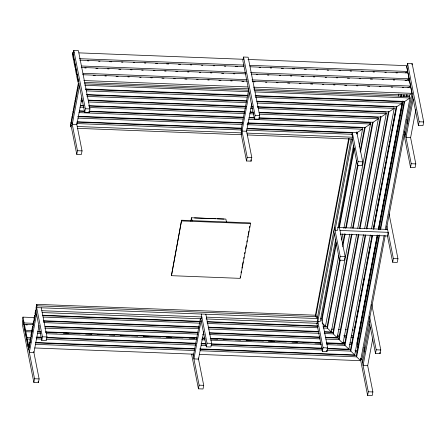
<?xml version="1.0" encoding="UTF-8"?>
<svg xmlns="http://www.w3.org/2000/svg" width="446" height="446" viewBox="0 0 446 446"><rect width="100%" height="100%" fill="white"/><g stroke="black" fill="none" stroke-linecap="round" stroke-linejoin="round"><path stroke-width="0.67" d="M22.963 317.123L22.623 318.946L23.777 324.783L24.117 322.954L22.963 317.123L34.777 317.585M72.759 52.628L72.414 54.451L73.568 60.282L73.913 58.459L72.759 52.628L74.147 52.678M73.802 50.409L73.116 54.055L84.668 112.392L89.256 112.57L89.941 108.924L78.39 50.588L73.802 50.409L85.353 108.746L84.668 112.392M24.407 324.415L24.067 326.238L25.221 332.075L25.561 330.246L24.407 324.415L33.444 324.766M25.851 331.707L25.511 333.53L26.665 339.367L27.005 337.538L25.851 331.707L32.106 331.952M30.768 339.133L27.295 338.999L26.955 340.822L28.109 346.659L29.497 346.709M28.109 346.659L28.449 344.83L27.295 338.999M30.897 342.701L29.503 342.645L28.817 346.291L29.107 347.752M317.859 317.597L315.417 315.205L36.711 304.334L36.026 307.985L36.316 309.44M78.892 83.224L70.652 127.01L70.362 125.549L71.048 121.903L71.338 123.358M28.761 349.575L37.001 305.794L36.711 304.334M36.55 314.185L29.341 352.491L33.929 352.675L39.075 325.307M79.472 86.145L72.258 124.451L76.846 124.635L82.047 150.882L81.356 154.533L76.773 154.355L70.998 125.187M76.846 124.635L81.869 97.953M33.851 382.395L34.537 378.743L22.986 320.406L22.3 324.058L33.851 382.395L38.44 382.573L39.125 378.922L33.695 351.504M41.249 307.796L47.025 336.964L46.334 340.61L41.746 340.432L42.437 336.786L36.661 307.617L317.29 318.561L323.066 347.729L322.374 351.381L326.963 351.56L327.648 347.913L321.878 318.745L320.73 318.7M76.773 154.355L77.459 150.703L71.393 120.08L72.079 116.428L72.369 117.889M181.6 220.218L171.442 275.678L240.26 278.365L250.563 223.636L250.418 222.905L181.6 220.218L171.442 275.678M190.821 221.16L191.468 217.743L225.877 219.086L226.529 222.381M243.549 57.032L242.864 60.678L254.415 119.015L259.003 119.194L259.689 115.547L248.138 57.211L243.549 57.032L255.101 115.369L254.415 119.015M193.347 355.997L200.427 318.372M201.135 320.602L193.926 358.913L198.515 359.091L203.66 331.729M248.639 89.847L241.085 129.981L241.665 132.897L241.319 134.725L77.548 128.337M249.214 92.762L242.005 131.074L246.593 131.252L251.745 103.89M198.28 357.926L203.71 385.344L203.025 388.99L198.437 388.812L199.122 385.166L192.945 353.962M205.835 314.218L211.605 343.387L210.919 347.033L206.331 346.854L207.022 343.203L201.246 314.04M246.365 130.087L251.789 157.505L251.104 161.151L246.515 160.973L247.201 157.326L241.431 128.158L77.247 121.752M240.115 277.635L240.372 276.264M241.018 272.846L241.275 271.475M241.922 268.057L242.178 266.686M242.434 265.32L243.076 261.902M243.722 258.479L243.979 257.113M244.625 253.69L244.882 252.325M245.523 248.901L246.17 245.478M246.811 242.061L247.067 240.689M247.714 237.272L247.97 235.901M248.227 234.535L248.874 231.112M249.515 227.694L249.771 226.323M348.683 138.472L315.417 315.205L315.707 316.666L317.658 318.578M349.229 138.561L315.707 316.666L37.001 305.794M317.29 318.561L351.113 138.857M353.527 145.273L337.516 230.348L335.035 230.253L352.546 137.223L351.966 134.307L352.312 132.484L358.088 161.653L357.397 165.299L361.985 165.477L362.676 161.831L356.9 132.663L362.542 129.206L362.252 127.751L247.435 123.269M206.069 318.957L317.524 323.305L334.349 233.899M335.615 239.463L320.161 321.572L206.409 317.134M321.655 318.901L336.044 242.462M338.865 227.449L353.895 147.598M356.594 133.265L356.85 131.899M356.672 133.878L356.9 132.663M321.817 321.042L336.457 243.237M354.314 148.373L339.412 227.544L345.187 256.706L344.134 260.33L339.545 260.152L333.77 230.983M357.012 134.04L357.268 132.674L246.984 128.376M323.372 326.154L325.457 326.232L338.72 255.77M341.686 240.032L342.84 233.877M343.872 228.402L356.622 160.677M359.197 146.996L362.542 129.206L247.028 124.702M339.545 260.152L340.231 256.506L334.455 227.337M349.725 234.144L331.311 331.975L327.409 328.144L327.124 326.689L339.713 259.795M342.539 244.782L344.591 233.86M345.622 228.397L357.569 164.92M360.139 151.266L364.633 127.378M340.259 259.89L327.409 328.144L323.244 327.983M342.701 246.922L345.137 233.955M346.297 227.811L358.116 165.014M360.558 152.047L365.179 127.472L370.453 124.005L370.163 122.544L258.858 118.201M369.907 123.91L370.163 122.544M350.885 227.99L370.453 124.005L248.712 119.255M356.605 234.412L337.165 337.717L333.262 333.887L332.972 332.432L351.476 234.128M352.63 227.984L372.544 122.176M352.022 234.222L333.262 333.887L324.214 333.536M353.176 228.079L373.09 122.265L378.364 118.798L378.08 117.337L259.143 112.699M357.764 228.257L378.364 118.798L259.433 114.159M363.49 234.68L343.013 343.459L339.116 339.629L338.826 338.174L358.289 234.763M359.448 228.597L380.583 116.289M358.835 234.852L339.116 339.629L325.892 339.116M359.994 228.686L381.001 117.064L386.281 113.591L385.991 112.136L257.353 107.118M364.644 228.525L386.281 113.591L258.334 108.601M370.37 234.953L348.867 349.201L344.964 345.371L344.674 343.911L365.168 235.031M366.328 228.87L388.371 111.768M365.714 235.12L344.964 345.371L326.873 344.663M366.874 228.96L388.918 111.857L394.192 108.389L393.902 106.928L256.952 101.588M371.529 228.792L394.192 108.389L257.236 103.048M377.249 235.22L354.715 354.938L350.818 351.113L350.528 349.653L372.053 235.298M373.213 229.138L396.282 106.566M354.564 329.399L355.206 325.976M355.462 324.61L356.109 321.187M356.365 319.821L358.813 306.82M359.454 303.403L360.1 299.98M360.357 298.614L360.998 295.191M361.26 293.825L361.901 290.402M362.158 289.036L364.605 276.035M365.252 272.618L365.893 269.194M366.149 267.829L366.796 264.406M367.052 263.04L367.694 259.617M367.956 258.251L368.597 254.828M368.853 253.462L370.397 245.25M371.044 241.832L371.685 238.409M371.947 237.043L372.204 235.672M373.748 227.466L374.389 224.043M374.651 222.677L376.195 214.465M376.452 213.099L377.483 207.624M377.74 206.258L379.284 198.046M379.54 196.68L380.187 193.257M380.444 191.891L381.988 183.68M382.244 182.314L382.891 178.891M383.532 175.473L384.179 172.05M384.435 170.684L385.076 167.261M385.338 165.895L385.98 162.472M386.236 161.106L387.78 152.894M388.042 151.529L388.683 148.105M388.94 146.74L389.971 141.265M390.228 139.899L390.874 136.476M391.131 135.11L391.387 133.739M392.034 130.321L394.476 117.32M394.738 115.954L395.764 110.48M396.026 109.114L396.282 107.742M398.468 96.113L398.858 94.061M372.6 235.388L350.818 351.113L327.163 350.188M373.759 229.227L396.828 106.655L402.102 103.182L401.813 101.727L255.162 96.007M400.653 96.475L401.043 94.424M401.199 96.565L401.59 94.513M407.56 63.427L406.875 67.078L418.426 125.415L423.014 125.594L423.7 121.942L412.149 63.605L407.56 63.427L419.112 121.764L418.426 125.415M407.41 72.849L407.672 71.477L406.512 65.646L247.982 59.463M378.28 229.746L402.102 103.182L255.446 97.462M377.377 235.114L357.034 343.208L358.01 344.167M378.409 229.645L402.615 101.03M403.513 96.241L403.775 94.87M357.324 344.663L377.924 235.209M378.955 229.735L403.162 101.119M404.059 96.33L404.321 94.965M384.134 235.488L360.569 360.68L356.666 356.856L356.382 355.395L378.933 235.566M380.092 229.406L404.193 101.359M379.607 234.97L356.666 356.856L200.187 350.751M380.639 229.495L404.739 101.448L410.013 97.981L409.723 96.52L254.761 90.477M408.726 80.826L409.116 78.769L407.956 72.938L250.117 66.783M411.92 64.821L412.149 63.605M406.245 96.693L406.635 94.641M409.144 81.601L409.4 80.23L251.561 74.075M406.791 96.782L407.181 94.73M410.298 87.433L410.56 86.061L409.4 80.23M409.105 96.459L409.367 95.087L412.004 93.353L410.844 87.522L252.313 81.339M385.288 229.333L410.013 97.981L255.051 91.937M385.199 235.772L361.873 359.705L360.407 358.272L361.862 359.677L360.474 359.621M386.359 229.612L412.004 93.353L253.467 87.171M362.52 362.598L369.728 324.287M405.442 134.558L412.65 96.247M370.308 327.202L363.1 365.514L367.682 365.692L372.884 391.945L372.198 395.591L367.61 395.412L360.624 360.139M389.085 213.996L397.949 258.769L397.263 262.415L392.675 262.237L387.474 235.984L388.165 232.338L339.991 230.459M413.23 99.163L406.016 137.474L410.604 137.652L415.8 163.905L415.115 167.551L410.526 167.373L403.948 134.135M367.682 365.692L372.705 339.01M410.604 137.652L415.884 109.605M367.61 395.412L368.296 391.761L361.845 359.203M371.78 304.534L380.778 349.982L380.092 353.633L375.504 353.455L376.19 349.803L369.611 316.565M392.675 262.237L393.361 258.591L386.911 226.027M410.526 167.373L411.218 163.721L404.767 131.163M405.559 72.865L407.672 71.477L249.832 65.322M407.923 87.795L410.56 86.061L252.023 79.879M79.014 52.868L243.115 59.273M79.477 58.677L244.269 65.105M79.762 60.138L243.862 66.538M87.466 60.829L88.854 60.879M98.583 61.258L99.976 61.314M109.705 61.693L111.79 61.777M121.518 62.156L122.906 62.206M133.332 62.613L134.72 62.669M144.448 63.048L145.836 63.103M155.565 63.483L157.65 63.566M166.687 63.917L168.772 63.995M178.5 64.375L180.58 64.458M190.308 64.837L191.702 64.893M201.43 65.272L202.819 65.328M213.244 65.735L214.632 65.785M224.36 66.164L225.748 66.22M235.477 66.599L237.562 66.683M259.104 67.519L260.497 67.575M270.226 67.954L271.614 68.009M281.342 68.389L283.427 68.472M292.459 68.823L294.544 68.901M304.272 69.281L306.357 69.364M316.086 69.743L317.474 69.799M327.202 70.178L328.596 70.234M339.016 70.641L340.41 70.691M350.138 71.07L351.526 71.126M361.254 71.505L363.339 71.589M373.068 71.968L374.456 72.023M384.881 72.425L386.269 72.481M395.998 72.86L397.386 72.915M81.612 65.997L245.713 72.397M250.58 72.586L409.116 78.769L406.479 80.503L405.085 80.453M81.205 67.43L246.002 73.858M84.74 67.954L86.134 68.009M95.862 68.389L97.947 68.472M107.676 68.851L109.064 68.907M118.792 69.286L120.877 69.364M130.606 69.743L131.994 69.799M141.722 70.178L143.11 70.234M153.535 70.641L154.924 70.691M164.652 71.07L166.046 71.126M175.774 71.505L177.859 71.589M187.588 71.968L188.976 72.023M199.401 72.43L200.789 72.481M210.518 72.86L211.906 72.915M221.634 73.295L223.719 73.378M233.448 73.757L234.836 73.813M256.378 74.649L257.771 74.705M267.5 75.084L268.888 75.14M279.313 75.547L280.701 75.597M290.43 75.982L291.818 76.032M301.546 76.411L303.631 76.495M313.36 76.874L314.753 76.929M325.173 77.336L326.561 77.387M336.29 77.766L337.683 77.821M347.412 78.201L349.497 78.284M359.225 78.663L360.613 78.719M370.342 79.098L372.427 79.176M382.155 79.555L383.543 79.611M393.272 79.99L394.665 80.046M83.056 73.289L247.156 79.689M82.649 74.722L247.446 81.15M93.136 75.519L95.221 75.603M104.949 75.982L106.338 76.032M116.066 76.411L118.151 76.495M127.879 76.874L129.268 76.929M139.693 77.336L141.081 77.387M150.809 77.766L152.197 77.821M161.926 78.201L164.011 78.284M173.739 78.663L175.133 78.719M184.861 79.098L186.946 79.176M196.675 79.555L198.063 79.611M207.791 79.99L209.18 80.046M218.908 80.425L220.993 80.509M230.721 80.888L232.115 80.938M241.844 81.317L243.929 81.401M253.657 81.78L255.045 81.835M265.465 82.242L266.859 82.293M276.587 82.677L277.975 82.727M287.703 83.107L289.788 83.19M299.517 83.569L300.905 83.625M310.633 84.004L312.718 84.082M322.447 84.461L323.841 84.517M333.569 84.896L334.957 84.952M344.686 85.331L346.771 85.415M356.499 85.794L357.887 85.844M367.615 86.223L369.701 86.307M379.429 86.686L380.817 86.741M391.242 87.148L392.631 87.199M402.359 87.583L403.753 87.633M83.809 80.553L247.904 86.953M84.851 82.432L248.846 88.826M253.707 89.016L409.367 95.087M84.517 83.837L248.511 90.231M84.801 85.292L248.796 91.692M85.515 88.999L247.558 95.316M255.212 95.617L404.739 101.448M85.571 89.39L247.513 95.706M86.557 90.878L247.106 97.139M86.574 94.552L246.571 100.79M257.002 101.197L396.828 106.655M86.63 94.942L246.521 101.181M86.92 96.403L246.114 102.613M88.325 100.133L246.276 106.293M251.148 106.483L252.536 106.538M257.409 106.728L388.918 111.857M80.732 100.227L82.817 100.311M88.38 100.528L246.225 106.683M251.092 106.873L252.481 106.928M81.021 101.688L82.415 101.738M88.67 101.983L245.818 108.116M250.685 108.306L252.77 108.384M80.341 105.334L83.82 105.468M88.693 105.663L244.592 111.74M250.161 111.957L252.943 112.069M259.21 112.314L381.001 117.064M80.403 105.73L83.876 105.864M88.748 106.053L244.542 112.13M250.106 112.347L253.579 112.481M79.996 107.157L84.166 107.324M89.73 107.536L244.826 113.591M249.699 113.78L253.869 113.942M85.353 108.746L89.941 108.924M255.101 115.369L259.689 115.547M419.112 121.764L423.7 121.942M79.31 110.809L84.183 110.998M89.752 111.216L243.605 117.214M249.175 117.432L254.744 117.649M258.92 117.816L373.09 122.265M79.371 111.199L84.935 111.416M89.111 111.578L243.549 117.605M249.119 117.822L254.683 118.039M78.964 112.632L243.142 119.037M78.267 116.278L242.914 122.7M247.775 122.89L365.179 127.472M77.649 116.646L242.568 123.079M77.939 118.106L242.161 124.512M76.617 122.12L241.581 128.554M247.151 128.771L352.256 132.869M76.623 123.564L241.175 129.987M246.365 130.187L351.966 134.307M70.362 125.549L71.756 125.605M77.197 126.486L241.665 132.897M246.945 133.103L352.546 137.223M247.296 134.954L352.201 139.046L357.397 165.299M77.459 150.703L82.047 150.882M247.201 157.326L251.789 157.505M358.088 161.653L362.676 161.831M411.218 163.721L415.8 163.905M194.528 217.927L215.78 218.757M217.152 218.808L224.009 219.075M181.745 220.948L250.563 223.636M387.585 229.422L337.555 227.466M340.326 234.133L387.474 235.984M393.361 258.591L397.949 258.769M41.824 310.711L201.821 316.955L201.48 318.778L42.175 312.562M42.939 315.21L200.204 321.349M207.161 321.616L317.803 325.937M42.298 315.578L199.992 321.728M206.938 322.001L318.093 326.338M322.954 326.528L327.124 326.689M43.279 317.061L199.585 323.16M207.228 323.462L317.686 327.765M331.495 329.159L333.58 329.237M338.447 329.427L340.532 329.51M345.394 329.7L347.479 329.784M352.346 329.973L354.425 330.051M43.301 320.741L199.133 326.818M208.176 327.169L318.79 331.484M324.353 331.701L331.311 331.975L331.122 331.004M43.368 321.131L199.312 327.213M208.36 327.57L318.355 331.857M324.621 332.103L332.972 332.432M43.658 322.592L198.905 328.646M208.65 329.025L319.336 333.346M24.117 322.954L33.155 323.311M337.516 335.18L339.601 335.264M343.771 335.425L346.548 335.531M351.415 335.721L353.5 335.805M337.109 336.613L339.194 336.691M344.056 336.881L346.141 336.964M351.008 337.154L353.093 337.237M25.862 324.861L27.251 324.917M45.052 326.321L198.063 332.292M209.191 332.722L319.776 337.037M325.34 337.254L337.165 337.717L336.97 336.741M45.124 326.717L197.539 332.66M209.375 333.123L320.033 337.438M325.602 337.655L338.826 338.174M44.712 328.144L197.829 334.121M202.701 334.31L204.095 334.361M209.659 334.578L320.323 338.899M25.561 330.246L32.513 330.519M342.433 342.606L345.215 342.718M350.077 342.907L352.162 342.985M37.759 331.551L40.541 331.657M45.408 331.846L196.993 337.761M202.556 337.979L204.642 338.062M210.205 338.274L320.763 342.589M326.327 342.807L343.013 343.459L342.823 342.483M37.826 331.941L40.608 332.053M45.481 332.242L197.165 338.157M202.038 338.347L204.82 338.458M210.384 338.676L321.02 342.991M326.583 343.208L344.674 343.911M51.563 332.71L57.121 332.928M63.377 333.168L68.935 333.385M74.493 333.602L80.051 333.82M85.615 334.037L91.865 334.283M97.423 334.5L102.987 334.717M109.237 334.957L114.8 335.175M120.359 335.392L125.917 335.609M131.475 335.827L137.73 336.072M143.289 336.29L148.847 336.501M154.405 336.719L160.66 336.964M166.219 337.182L171.777 337.399M177.341 337.616L182.899 337.834M189.154 338.074L194.712 338.291M202.356 338.592L205.132 338.698M211.387 338.943L217.642 339.189M223.201 339.406L228.759 339.623M235.014 339.863L240.572 340.081M246.131 340.298L251.695 340.515M257.253 340.733L263.502 340.978M268.369 341.168L274.625 341.413M280.183 341.625L286.438 341.87M291.996 342.088L297.554 342.305M303.113 342.522L308.671 342.74M314.926 342.985L320.484 343.197M326.74 343.442L331.607 343.632M337.165 343.849L343.42 344.095M349.67 344.34L351.755 344.418M37.419 333.374L40.898 333.508M46.462 333.725L196.758 339.59M201.631 339.78L205.11 339.913M210.674 340.131L321.31 344.446M42.437 336.786L47.025 336.964M207.022 343.203L211.605 343.387M323.066 347.729L327.648 347.913M376.19 349.803L380.778 349.982M36.728 337.025L41.595 337.215M46.462 337.405L195.922 343.23M201.486 343.448L205.656 343.615M211.22 343.827L322.447 348.17M327.314 348.359L348.867 349.201L348.672 348.226M36.098 337.388L40.971 337.577M46.535 337.795L196.095 343.632M200.968 343.821L205.835 344.011M211.398 344.228L322.006 348.543M326.873 348.733L350.528 349.653M27.005 337.538L30.484 337.678M354.994 350.333L357.776 350.445M36.388 338.848L41.952 339.066M46.128 339.228L195.688 345.059M201.252 345.276L206.124 345.466M210.991 345.656L322.296 349.998M355.284 351.794L357.369 351.872M35.697 342.495L194.857 348.705M199.724 348.895L354.715 354.938M35.764 342.89L194.333 349.073M199.897 349.29L356.382 355.395M35.357 344.318L194.623 350.534M34.665 347.969L193.793 354.174M199.356 354.392L360.569 360.68M34.537 378.743L39.125 378.922M199.122 385.166L203.71 385.344M368.296 391.761L372.884 391.945M340.231 256.506L345.187 256.706M322.045 322.882L325.457 326.232M406.936 119.132L407.878 123.882M379.825 352.284L380.092 353.633M369.059 320.891L375.504 353.455M364.02 347.172L364.956 351.922M357.313 344.635L357.965 347.908M326.695 350.205L326.963 351.56M317.29 322.14L317.524 323.305M316.738 322.893L322.374 351.381M250.836 159.807L251.104 161.151M241.085 133.555L246.515 160.973M191.468 217.743L192.12 221.038M200.789 318.851L206.331 346.854M191.585 354.219L198.437 388.812M88.988 111.227L89.256 112.57M78.552 85.052L78.262 83.592L77.576 87.238L77.86 88.698M77.52 90.521L77.23 89.066L76.545 92.712L76.835 94.173M76.489 95.996L76.199 94.535L75.513 98.187L75.803 99.642M75.458 101.471L75.168 100.01L74.482 103.662L74.772 105.117M74.432 106.94L74.142 105.485L73.456 109.131L73.741 110.591M73.4 112.414L73.111 110.959L72.425 114.605L72.715 116.066M41.746 340.432L35.686 309.808L35 313.454L35.284 314.915M34.944 316.738L34.654 315.277L33.968 318.929L34.258 320.39M33.913 322.213L33.623 320.752L32.937 324.404L33.227 325.859M32.881 327.682L32.591 326.227L31.906 329.873L32.196 331.333M31.85 333.156L31.566 331.701L30.874 335.347L31.164 336.808M30.824 338.631L30.534 337.17L29.849 340.822L30.133 342.277M38.172 381.213L38.44 382.573M29.503 342.645L29.793 344.106M74.203 59.92L73.858 61.743L75.012 67.575L75.357 65.752L74.203 59.92M75.647 67.212L75.302 69.035L76.456 74.867L76.801 73.044L75.647 67.212M77.091 74.504L76.745 76.327L77.899 82.159L78.245 80.336L77.091 74.504"/></g></svg>
